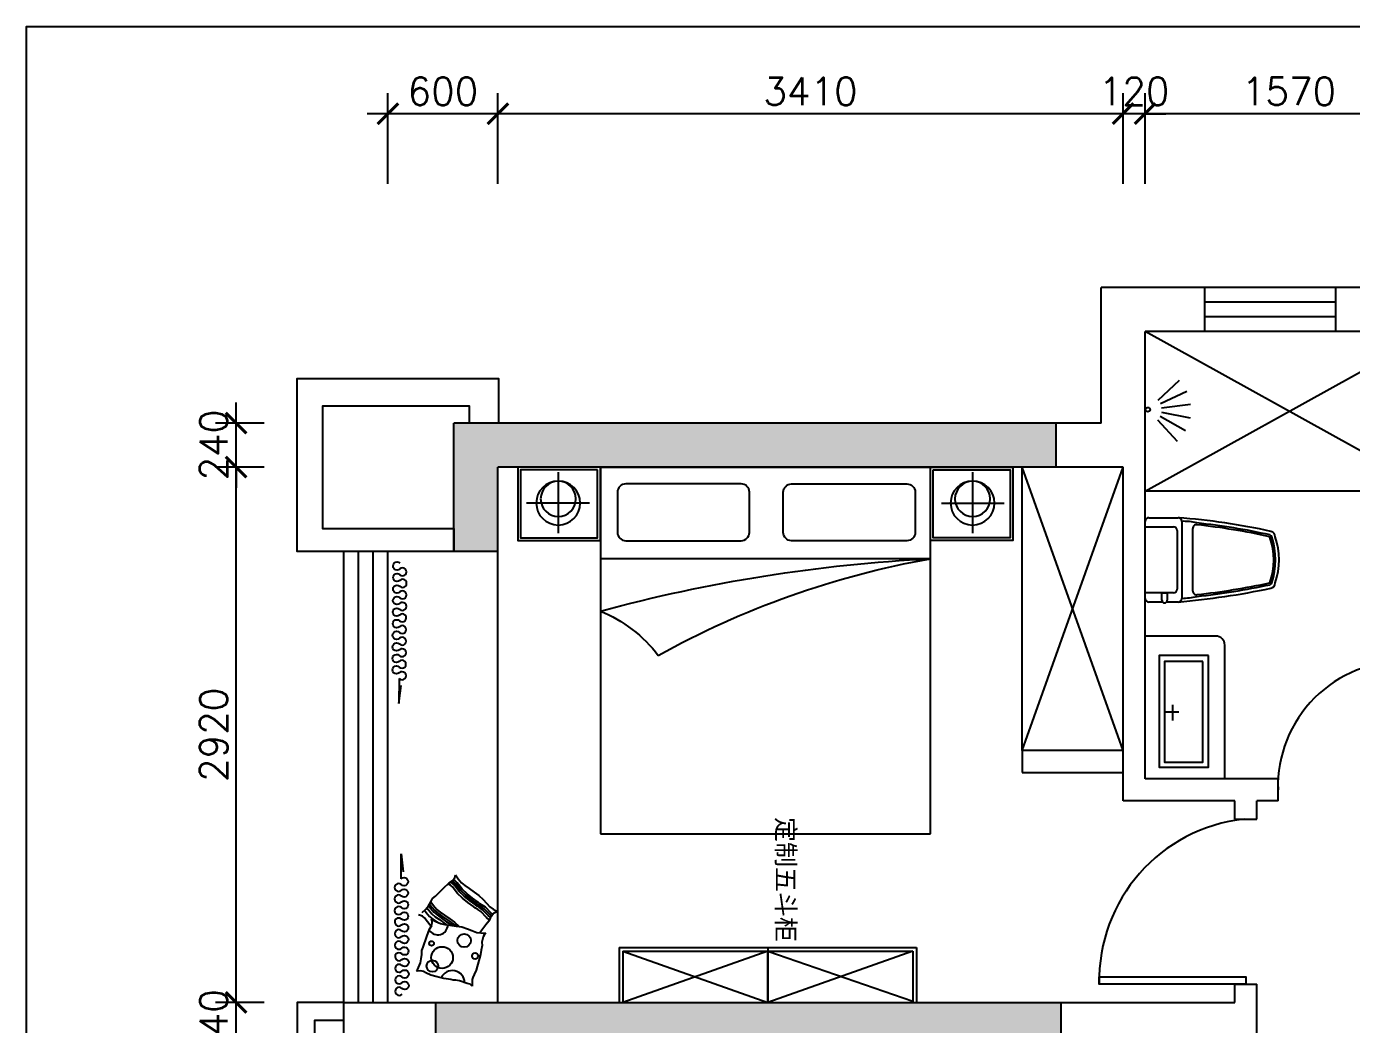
# Model space of a CAD drawing. Header units: millimetres. Extents: x 197048 to 234198, y -884 to 47075.
# Drawn here: x 197048 to 204275, y 30203 to 35646 of the extents above; entities that cross this region are included whole.
import ezdxf

# ---------------------------------------------------------------- set-up
doc = ezdxf.new("R2010")
doc.units = ezdxf.units.MM
doc.header["$PDMODE"] = 35
doc.header["$PDSIZE"] = -10
for name, color, linetype in [('1', 7, 'Continuous'), ('2', 2, 'Continuous'), ('3', 3, 'Continuous'), ('4', 4, 'Continuous'), ('家具', 4, 'Continuous'), ('家具内线', 251, 'Continuous'), ('家具外线', 145, 'Continuous')]:
    doc.layers.add(name, color=color, linetype=linetype)
doc.styles.add('_TCH_DIM', font='simplex.shx')
doc.styles.add('样式 1', font='')
doc.styles.get('样式 1').set_extended_font_data('FangSong_GB2312')
doc.dimstyles.new('平面1-75', dxfattribs={"dimscale": 75, "dimtxt": 2, "dimasz": 1.5, "dimexe": 1.5, "dimexo": 0.625, "dimtad": 1, "dimdec": 0, "dimdsep": 46, "dimtxsty": '_TCH_DIM', "dimblk": 'ARCHTICK', "dimcen": 2.5, "dimdle": 1.5, "dimadec": 0, "dimazin": 0, "dimtfac": 1, "dimtdec": 0, "dimtix": 1, "dimtmove": 2, "dimatfit": 3, "dimldrblk": 'DOTSMALL', "dimfxl": 0, "dimarcsym": 0})

# ---------------------------------------------------------------- blocks, each defined once
blk = doc.blocks.new('_ArchTick')
at = {"color": 0, "linetype": 'ByBlock', "const_width": 0.15}
blk.add_lwpolyline([(-0.5, -0.5), (0.5, 0.5)], dxfattribs=at)
blk = doc.blocks.new('*D546')
at = {"layer": '1', "color": 0, "lineweight": -2}
for p, q in [((203149.3, 34787.7), (203149.3, 35283.2)), ((204719.3, 34787.7), (204719.3, 35283.2)), ((204831.8, 35170.7), (203036.8, 35170.7))]:
    blk.add_line(p, q, dxfattribs=at)
at = {"layer": 'Defpoints', "color": 0}
for p in [(203149.3, 35170.7), (203149.3, 34740.8), (204719.3, 34740.8)]:
    blk.add_point(p, dxfattribs=at)
at = {"layer": '1', "color": 0, "lineweight": -2, "xscale": 112.5, "yscale": 112.5, "zscale": 112.5, "rotation": 180}
blk.add_blockref('_ArchTick', (203149.3, 35170.7), dxfattribs=at)
at = {"layer": '1', "color": 0, "lineweight": -2, "xscale": 112.5, "yscale": 112.5, "zscale": 112.5}
blk.add_blockref('_ArchTick', (204719.3, 35170.7), dxfattribs=at)
at = {"layer": '1', "color": 0, "insert": (203934.3, 35292.6), "char_height": 150, "attachment_point": 5, "style": '_TCH_DIM'}
blk.add_mtext('1570', dxfattribs=at)
blk = doc.blocks.new('_DotSmall')
at = {"color": 0, "linetype": 'ByBlock', "const_width": 0.5}
blk.add_lwpolyline([(-0.0625, 0, 1), (0.0625, 0, 1)], format="xyb", close=True, dxfattribs=at)
blk = doc.blocks.new('*D547')
at = {"layer": '1', "color": 0, "lineweight": -2}
for p, q in [((203029.3, 34787.7), (203029.3, 35283.2)), ((203149.3, 34787.7), (203149.3, 35283.2)), ((203029.3, 35170.7), (202916.8, 35170.7)), ((203149.3, 35170.7), (203029.3, 35170.7)), ((203149.3, 35170.7), (203261.8, 35170.7))]:
    blk.add_line(p, q, dxfattribs=at)
at = {"layer": 'Defpoints', "color": 0}
for p in [(203029.3, 35170.7), (203029.3, 34740.8), (203149.3, 34740.8)]:
    blk.add_point(p, dxfattribs=at)
at = {"layer": '1', "color": 0, "lineweight": -2, "xscale": 112.5, "yscale": 112.5, "zscale": 112.5}
blk.add_blockref('_ArchTick', (203029.3, 35170.7), dxfattribs=at)
at = {"layer": '1', "color": 0, "lineweight": -2, "xscale": 112.5, "yscale": 112.5, "zscale": 112.5, "rotation": 180}
blk.add_blockref('_ArchTick', (203149.3, 35170.7), dxfattribs=at)
at = {"layer": '1', "color": 0, "insert": (203089.3, 35292.6), "char_height": 150, "attachment_point": 5, "style": '_TCH_DIM'}
blk.add_mtext('120', dxfattribs=at)
blk = doc.blocks.new('*D548')
at = {"layer": '1', "color": 0, "lineweight": -2}
for p, q in [((199619.3, 34787.7), (199619.3, 35283.2)), ((203029.3, 34787.7), (203029.3, 35283.2)), ((203141.8, 35170.7), (199506.8, 35170.7))]:
    blk.add_line(p, q, dxfattribs=at)
at = {"layer": 'Defpoints', "color": 0}
for p in [(199619.3, 35170.7), (199619.3, 34740.8), (203029.3, 34740.8)]:
    blk.add_point(p, dxfattribs=at)
at = {"layer": '1', "color": 0, "lineweight": -2, "xscale": 112.5, "yscale": 112.5, "zscale": 112.5, "rotation": 180}
blk.add_blockref('_ArchTick', (199619.3, 35170.7), dxfattribs=at)
at = {"layer": '1', "color": 0, "lineweight": -2, "xscale": 112.5, "yscale": 112.5, "zscale": 112.5}
blk.add_blockref('_ArchTick', (203029.3, 35170.7), dxfattribs=at)
at = {"layer": '1', "color": 0, "insert": (201324.3, 35292.6), "char_height": 150, "attachment_point": 5, "style": '_TCH_DIM'}
blk.add_mtext('3410', dxfattribs=at)
blk = doc.blocks.new('*D549')
at = {"layer": '1', "color": 0, "lineweight": -2}
for p, q in [((199019.3, 34787.7), (199019.3, 35283.2)), ((199619.3, 34787.7), (199619.3, 35283.2)), ((199731.8, 35170.7), (198906.8, 35170.7))]:
    blk.add_line(p, q, dxfattribs=at)
at = {"layer": 'Defpoints', "color": 0}
for p in [(199019.3, 35170.7), (199019.3, 34740.8), (199619.3, 34740.8)]:
    blk.add_point(p, dxfattribs=at)
at = {"layer": '1', "color": 0, "lineweight": -2, "xscale": 112.5, "yscale": 112.5, "zscale": 112.5, "rotation": 180}
blk.add_blockref('_ArchTick', (199019.3, 35170.7), dxfattribs=at)
at = {"layer": '1', "color": 0, "lineweight": -2, "xscale": 112.5, "yscale": 112.5, "zscale": 112.5}
blk.add_blockref('_ArchTick', (199619.3, 35170.7), dxfattribs=at)
at = {"layer": '1', "color": 0, "insert": (199319.3, 35292.6), "char_height": 150, "attachment_point": 5, "style": '_TCH_DIM'}
blk.add_mtext('600', dxfattribs=at)
blk = doc.blocks.new('*D552')
at = {"layer": '1', "color": 0, "lineweight": -2}
for p, q in [((198191, 30323.1), (198191, 30435.6)), ((198344.2, 30323.1), (198078.5, 30323.1)), ((198191, 30083.1), (198191, 30323.1)), ((198344.2, 30083.1), (198078.5, 30083.1)), ((198191, 30083.1), (198191, 29970.6))]:
    blk.add_line(p, q, dxfattribs=at)
at = {"layer": 'Defpoints', "color": 0}
for p in [(198191, 30323.1), (198391.1, 30323.1), (198391.1, 30083.1)]:
    blk.add_point(p, dxfattribs=at)
at = {"layer": '1', "color": 0, "lineweight": -2, "xscale": 112.5, "yscale": 112.5, "zscale": 112.5}
for p, rotation in [((198191, 30323.1), 270), ((198191, 30083.1), 90)]:
    blk.add_blockref('_ArchTick', p, dxfattribs=dict(at, rotation=rotation))
at = {"layer": '1', "color": 0, "insert": (198069.1, 30203.1), "char_height": 150, "attachment_point": 5, "rotation": 90, "style": '_TCH_DIM'}
blk.add_mtext('240', dxfattribs=at)
blk = doc.blocks.new('*D553')
at = {"layer": '1', "color": 0, "lineweight": -2}
for p, q in [((198191, 30210.6), (198191, 33355.6)), ((198344.2, 33243.1), (198078.5, 33243.1)), ((198344.2, 30323.1), (198078.5, 30323.1))]:
    blk.add_line(p, q, dxfattribs=at)
at = {"layer": 'Defpoints', "color": 0}
for p in [(198191, 33243.1), (198391.1, 33243.1), (198391.1, 30323.1)]:
    blk.add_point(p, dxfattribs=at)
at = {"layer": '1', "color": 0, "lineweight": -2, "xscale": 112.5, "yscale": 112.5, "zscale": 112.5}
for p, rotation in [((198191, 33243.1), 90), ((198191, 30323.1), 270)]:
    blk.add_blockref('_ArchTick', p, dxfattribs=dict(at, rotation=rotation))
at = {"layer": '1', "color": 0, "insert": (198069.1, 31783.1), "char_height": 150, "attachment_point": 5, "rotation": 90, "style": '_TCH_DIM'}
blk.add_mtext('2920', dxfattribs=at)
blk = doc.blocks.new('*D554')
at = {"layer": '1', "color": 0, "lineweight": -2}
for p, q in [((198191, 33483.1), (198191, 33595.6)), ((198344.2, 33483.1), (198078.5, 33483.1)), ((198191, 33243.1), (198191, 33483.1)), ((198344.2, 33243.1), (198078.5, 33243.1)), ((198191, 33243.1), (198191, 33130.6))]:
    blk.add_line(p, q, dxfattribs=at)
at = {"layer": 'Defpoints', "color": 0}
for p in [(198191, 33483.1), (198391.1, 33483.1), (198391.1, 33243.1)]:
    blk.add_point(p, dxfattribs=at)
at = {"layer": '1', "color": 0, "lineweight": -2, "xscale": 112.5, "yscale": 112.5, "zscale": 112.5}
for p, rotation in [((198191, 33483.1), 270), ((198191, 33243.1), 90)]:
    blk.add_blockref('_ArchTick', p, dxfattribs=dict(at, rotation=rotation))
at = {"layer": '1', "color": 0, "insert": (198069.1, 33363.1), "char_height": 150, "attachment_point": 5, "rotation": 90, "style": '_TCH_DIM'}
blk.add_mtext('240', dxfattribs=at)
blk = doc.blocks.new('u6u45453')
at = {"color": 3}
for p, q in [((314014.9, -11931.1), (314014.9, -11588.6)), ((313847, -11760.9), (314179.4, -11760.9)), ((314014.9, -13850.5), (314014.9, -14193.1)), ((313847, -14020.8), (314179.4, -14020.8))]:
    blk.add_line(p, q, dxfattribs=at)
at = {"color": 4}
for p, q in [((313818.9, -11990.8), (315818.9, -11990.8)), ((313818.9, -11990.8), (313818.9, -13790.8)), ((315818.9, -11990.8), (315818.9, -13790.8)), ((315818.9, -13790.8), (313818.9, -13790.8))]:
    blk.add_line(p, q, dxfattribs=at)
at = {"color": 5}
for p, q in [((314318.9, -13790.8), (314318.9, -11990.8)), ((313910.5, -12758.3), (313910.5, -12128.7)), ((313955.5, -12083.7), (314175.1, -12083.7)), ((314220.1, -12128.7), (314220.1, -12758.3)), ((314175.1, -12803.3), (313955.5, -12803.3)), ((314175.1, -12988.4), (313955.5, -12988.4)), ((313910.5, -13033.4), (313910.5, -13663.1)), ((314220.1, -13663.1), (314220.1, -13033.4)), ((313955.5, -13708.1), (314175.1, -13708.1))]:
    blk.add_line(p, q, dxfattribs=at)
at = {"color": 4}
for points in [[(313818.9, -11990.8), (313818.9, -11540.8), (314218.9, -11540.8), (314218.9, -11990.8)], [(313818.9, -13790.8), (313818.9, -14240.8), (314218.9, -14240.8), (314218.9, -13790.8)]]:
    blk.add_lwpolyline(points, close=True, dxfattribs=at)
at = {"color": 8}
for points in [[(313833.9, -11975.8), (313833.9, -11555.8), (314203.9, -11555.8), (314203.9, -11975.8)], [(313833.9, -13805.8), (313833.9, -14225.8), (314203.9, -14225.8), (314203.9, -13805.8)]]:
    blk.add_lwpolyline(points, close=True, dxfattribs=at)
at = {"color": 3}
for centre in [(314014.9, -11760.9), (314014.9, -14020.8)]:
    blk.add_circle(centre, 120, dxfattribs=at)
at = {"color": 8}
for centre in [(313992, -11760.9), (313992, -14020.8)]:
    blk.add_circle(centre, 96, dxfattribs=at)
at = {"color": 5}
for centre, radius, start, end in [((322770.5, -14207.7), 8461.9, 164.81265, 177.17653), ((315303, -11704.8), 755.2, 202.25765, 232.77701), ((318998.1, -14616.8), 4751.6, 150.90228, 169.98925)]:
    blk.add_arc(centre, radius, start, end, dxfattribs=at)
at = {"color": 5, "extrusion": (0, 0, -1)}
for centre, major_axis, start_param, end_param in [((313955.5, -12128.7), (31.8, -31.8), 2.356194, 3.926991), ((314175.1, -12128.7), (31.8, -31.8), 3.926991, 5.497787), ((313955.5, -12758.3), (-31.8, 31.8), 3.926991, 5.497787), ((314175.1, -12758.3), (31.8, 31.8), 0.785398, 2.356194)]:
    blk.add_ellipse(centre, major_axis=major_axis, ratio=1, start_param=start_param, end_param=end_param, dxfattribs=at)
at = {"color": 5}
for centre, major_axis, start_param, end_param in [((313955.5, -13033.4), (31.8, 31.8), 0.785398, 2.356194), ((314175.1, -13033.4), (-31.8, 31.8), 3.926991, 5.497787), ((313955.5, -13663.1), (31.8, -31.8), 3.926991, 5.497787), ((314175.1, -13663.1), (-31.8, -31.8), 0.785398, 2.356194)]:
    blk.add_ellipse(centre, major_axis=major_axis, ratio=1, start_param=start_param, end_param=end_param, dxfattribs=at)
blk = doc.blocks.new('A$C58086FBA')
at = {"layer": '2', "color": 8}
for p, q in [((0, 62), (164, 43)), ((227, 62), (0, 62))]:
    blk.add_line(p, q, dxfattribs=at)
blk.add_lwpolyline([(227, 62, 2.352344), (280, 62, -2.352344), (332, 62, 2.352344), (384, 62, -2.352344), (437, 62, 2.352344), (489, 62, -2.352344), (542, 62, 2.352344), (594, 62, -2.352344), (647, 62, 2.352344), (699, 62, -2.286569), (753, 62, 2.352344), (805, 62, -2.352344), (858, 62, 2.352344), (910, 62, -2.352344), (962, 62, 2.352344), (1015, 62, -2.352344), (1067, 62, 2.352344), (1120, 62, -2.352344), (1172, 62, 2.352344), (1224, 62, -2.352344), (1277, 62)], format="xyb", dxfattribs=at)
blk = doc.blocks.new('A$C040351FB')
at = {"layer": '3'}
for p, q in [((25, 731.2), (445, 731.2)), ((5, 636.4), (5, 711.2)), ((465, 711.2), (465, 551.2)), ((5, 551.2), (5, 614))]:
    blk.add_line(p, q, dxfattribs=at)
for centre, radius, start, end in [((25, 711.2), 20, 90, 180), ((445, 711.2), 20, 0, 90), ((4414.8, 947.5), 4427.5, 185.13413, 191.75613), ((-3104.9, 820.4), 3580, 347.49024, 355.6877), ((109.5, 51.2), 30, 191.31604, 270), ((235.2, 382.1), 382.1, 250.80419, 289.19581), ((360.8, 51.2), 30, 270, 347.95808)]:
    blk.add_arc(centre, radius, start, end, dxfattribs=at)
at = {"layer": '4', "color": 8}
for p, q in [((55, 576.2), (55, 731.2)), ((415, 731.2), (415, 576.2)), ((15, 640.2), (55, 640.2)), ((55, 610.2), (15, 610.2)), ((55, 640.2), (55, 610.2)), ((395, 556.2), (75, 556.2)), ((65, 471.2), (406.2, 471.2))]:
    blk.add_line(p, q, dxfattribs=at)
at = {"layer": '4'}
for p, q in [((0, 625.2), (0, 625.2)), ((445, 531.2), (25, 531.2))]:
    blk.add_line(p, q, dxfattribs=at)
at = {"layer": '4', "color": 8}
for centre, radius, start, end in [((15, 625.2), 15, 90, 180), ((15, 625.2), 15, 180, 270), ((75, 576.2), 20, 180, 270), ((395, 576.2), 20, 270, 0), ((65, 451.2), 20, 90, 186.21106), ((4330.8, 938.8), 4313.5, 186.5192, 191.87432), ((-3037.2, 813.1), 3482.4, 347.37223, 354.0033), ((406.2, 451.2), 20, 354.28725, 90), ((111.4, 52.3), 2.04, 194.7502, 261.22501), ((235.4, 420.9), 390.9, 251.35691, 288.45626), ((358.3, 52.8), 2.84, 288.28543, 338.53331)]:
    blk.add_arc(centre, radius, start, end, dxfattribs=at)
at = {"layer": '4'}
for centre, radius, start, end in [((25, 551.2), 20, 180, 270), ((674.5, 568.4), 650.6, 183.27181, 190.663), ((143.7, 521.8), 301.5, 345.88201, 1.79633), ((445, 551.2), 20, 270, 0), ((4330.7, 938.8), 4323.5, 186.51852, 191.87309), ((-3037.6, 813.1), 3492.8, 347.36638, 354.00444), ((111.4, 52.3), 12, 194.7502, 261.22501), ((235.5, 418.4), 398.4, 251.56253, 288.32933), ((358.3, 52.8), 12.8, 281.36537, 343.53408)]:
    blk.add_arc(centre, radius, start, end, dxfattribs=at)
blk = doc.blocks.new('344424')
at = {"layer": '2', "color": 1, "ltscale": 120}
for p, q in [((47891, 11790), (47850, 12052)), ((47931, 11790), (47972, 12052)), ((47822, 11755), (47634, 11942)), ((47854, 11778), (47733, 12014)), ((47969, 11778), (48089, 12014)), ((48001, 11755), (48188, 11942))]:
    blk.add_line(p, q, dxfattribs=at)
at = {"layer": '2', "color": 9, "ltscale": 120, "extrusion": (0, 0, -1)}
blk.add_ellipse((47911, 11665), major_axis=(-14.1, 14.1), ratio=1, start_param=3.141593, end_param=9.424778, dxfattribs=at)

msp = doc.modelspace()

# ---------------------------------------------------------------- hatches: boundary and pattern name
at = {"layer": '1'}
for points in [[(202663, 33243.1), (202663, 33483.1), (199379.3, 33483.1), (199379.3, 32783.1), (199619.3, 32783.1), (199619.3, 33243.1)], [(202689.8, 30083.1), (202689.8, 30323.1), (199279.3, 30323.1), (199279.3, 30083.1), (200119.3, 30083.1), (200119.3, 29723.9), (200359.3, 29723.9), (200359.3, 30083.1)]]:
    msp.add_hatch(color=8, dxfattribs=at).paths.add_polyline_path(points)

# ---------------------------------------------------------------- linework, layer by layer
at = {"layer": '1', "color": 7}
for p, q in [((203475.5, 34223.1), (202909.3, 34223.1)), ((202909.3, 33483.1), (202909.3, 34223.1)), ((203475.5, 33983.1), (203475.5, 34223.1)), ((204959.3, 34223.1), (204189.2, 34223.1)), ((204189.2, 33983.1), (204189.2, 34223.1)), ((203475.5, 33983.1), (203149.3, 33983.1)), ((203149.3, 31543.1), (203149.3, 33983.1)), ((204719.3, 33983.1), (204189.2, 33983.1)), ((202909.3, 33483.1), (199379.3, 33483.1)), ((199379.3, 32783.1), (199379.3, 33483.1)), ((202663, 33483.1), (202663, 33243.1)), ((203029.3, 33243.1), (199619.3, 33243.1)), ((203029.3, 31423.1), (203029.3, 33243.1)), ((199619.3, 32783.1), (198779.3, 32783.1)), ((203029.3, 31696.8), (202479.3, 31696.8)), ((202479.3, 31696.8), (202479.3, 31576.8)), ((202479.3, 31576.8), (203029.3, 31576.8)), ((203874.3, 31543.1), (203149.3, 31543.1)), ((203874.3, 31423.1), (203874.3, 31543.1)), ((203639.3, 31423.1), (203029.3, 31423.1)), ((203639.3, 31323.1), (203639.3, 31423.1)), ((203759.3, 31323.1), (203759.3, 31423.1)), ((203759.3, 31323.1), (203759.3, 31423.1)), ((203874.3, 31423.1), (203759.3, 31423.1)), ((203639.3, 31323.1), (203759.3, 31323.1)), ((203639.3, 30423.1), (203759.3, 30423.1)), ((203639.3, 30323.1), (203639.3, 30423.1)), ((203759.3, 30083.1), (203759.3, 30423.1)), ((203759.3, 30083.1), (203759.3, 30423.1)), ((198779.3, 30323.1), (203639.3, 30323.1)), ((198779.3, 29583.1), (198779.3, 30323.1)), ((199279.3, 30323.1), (199279.3, 30083.1)), ((202689.8, 30323.1), (202689.8, 30083.1))]:
    msp.add_line(p, q, dxfattribs=at)
at = {"layer": '1', "color": 8}
for p, q in [((204189.2, 34223.1), (203475.5, 34223.1)), ((203149.3, 33111.6), (204719.3, 33983.1)), ((204719.3, 33111.6), (203149.3, 33983.1)), ((204189.2, 33983.1), (203475.5, 33983.1)), ((199619.3, 30323.1), (199619.3, 33243.1)), ((202479.3, 31696.8), (202479.3, 33243.1)), ((202479.3, 31696.8), (203029.3, 33243.1)), ((203029.3, 31696.8), (202479.3, 33243.1)), ((204719.3, 33111.6), (203149.3, 33111.6)), ((198779.3, 30323.1), (198779.3, 32783.1)), ((199019.3, 30323.1), (199019.3, 32783.1)), ((203534.1, 32321.9), (203149.3, 32321.9)), ((203584.1, 31543.1), (203584.1, 32271.9)), ((203298, 31946.4), (203298, 31861.2)), ((203263.1, 31907.7), (203332.5, 31907.7)), ((200299.9, 30603.1), (201091.2, 30323.1)), ((201091.2, 30603.1), (200299.9, 30323.1)), ((201091.2, 30623.1), (201091.2, 30323.1)), ((201091.2, 30323.1), (201091.2, 30603.1)), ((201091.2, 30603.1), (201882.4, 30330.5)), ((201882.4, 30603.1), (201091.2, 30323.1))]:
    msp.add_line(p, q, dxfattribs=at)
at = {"layer": '1', "color": 3}
for p, q in [((204189.2, 34143.1), (203475.5, 34143.1)), ((204189.2, 34063.1), (203475.5, 34063.1)), ((198859.3, 30323.1), (198859.3, 32783.1)), ((198939.3, 30323.1), (198939.3, 32783.1))]:
    msp.add_line(p, q, dxfattribs=at)
at = {"layer": '1', "color": 4}
for p, q in [((200279.9, 30623.1), (201902.4, 30623.1)), ((200279.9, 30623.1), (200279.9, 30323.1)), ((200299.9, 30603.1), (201882.4, 30603.1)), ((200299.9, 30603.1), (200299.9, 30323.1)), ((201882.4, 30603.1), (201882.4, 30323.1)), ((201902.4, 30623.1), (201902.4, 30323.1))]:
    msp.add_line(p, q, dxfattribs=at)
at = {"layer": '1', "color": 0}
msp.add_lwpolyline([(210477.9, 35646.1), (210477.9, 25026.1), (197047.9, 25026.1), (197047.9, 35646.1)], close=True, dxfattribs=at)
at = {"layer": '1', "color": 7}
for points in [[(199379.3, 32783.1), (198523.8, 32783.1), (198523.8, 33726.1), (199621.6, 33726.1), (199621.6, 33483.1), (199463.9, 33483.1), (199463.9, 33576.2), (198662.8, 33576.2), (198662.8, 32908.9), (199379.3, 32908.9), (199379.3, 32783.1)], [(198899.3, 29583.1), (198899.3, 30083.1), (198779.3, 30083.1), (198779.3, 29718.9), (198620.8, 29718.9), (198620.8, 30227.2), (198779.3, 30227.2), (198779.3, 30323.1), (198523.8, 30323.1), (198523.8, 29606.6), (198779.3, 29606.6), (198779.3, 29718.9)]]:
    msp.add_lwpolyline(points, dxfattribs=at)
at = {"layer": '1', "color": 8}
for points in [[(203494.6, 32215.3), (203225.8, 32215.3), (203225.8, 31606.4), (203494.6, 31606.4)], [(203465, 32182.5), (203255.2, 32182.5), (203255.2, 31633), (203465, 31633)]]:
    msp.add_lwpolyline(points, close=True, dxfattribs=at)
msp.add_lwpolyline([(203699.3, 30423.1), (202899.3, 30423.1), (202899.3, 30463.1), (203699.3, 30463.1), (203699.3, 30423.1)], dxfattribs=at)
for centre, radius, start, end in [((203534.1, 32271.9), 50, 0, 90), ((204554.3, 31503.1), 680.3, 88.31532, 181.68468), ((203784.2, 30443.1), 885.1, 96.14331, 181.29481)]:
    msp.add_arc(centre, radius, start, end, dxfattribs=at)
at = {"layer": '家具内线'}
for p, q in [((199360.9, 30962.7), (199345.7, 30968.2)), ((199370, 30973.1), (199357.3, 30977.7)), ((199372.6, 30952.5), (199360.9, 30962.7)), ((199379.4, 30978.6), (199366.4, 30983.3)), ((199381.6, 30962.9), (199370, 30973.1)), ((199380.7, 30940.8), (199372.6, 30952.5)), ((199386.2, 30986.4), (199375.3, 30990.3)), ((199391, 30968.4), (199379.4, 30978.6)), ((199399.3, 30917.7), (199380.7, 30940.8)), ((199389.7, 30951.2), (199381.6, 30962.9)), ((199397.8, 30976.2), (199386.2, 30986.4)), ((199408.4, 30928.1), (199389.7, 30951.2)), ((199399.1, 30956.7), (199391, 30968.4)), ((199405.9, 30964.5), (199397.8, 30976.2)), ((199417.8, 30933.6), (199399.1, 30956.7)), ((199424.6, 30941.4), (199405.9, 30964.5)), ((199443.9, 30908.5), (199417.8, 30933.6)), ((199450.7, 30916.3), (199424.6, 30941.4)), ((199246.8, 30860.9), (199257.8, 30844.6)), ((199254.2, 30872.5), (199268.3, 30851.5)), ((199425.4, 30892.6), (199399.3, 30917.7)), ((199434.5, 30903), (199408.4, 30928.1)), ((199455, 30869), (199425.4, 30892.6)), ((199464.1, 30879.3), (199434.5, 30903)), ((199473.5, 30884.9), (199443.9, 30908.5)), ((199480.3, 30892.6), (199450.7, 30916.3)), ((199485.8, 30846.6), (199455, 30869)), ((199494.9, 30857), (199464.1, 30879.3)), ((199504.3, 30862.5), (199473.5, 30884.9)), ((199511.1, 30870.3), (199480.3, 30892.6)), ((199514.7, 30853.5), (199504.3, 30862.5)), ((199521.5, 30861.3), (199511.1, 30870.3)), ((199534.1, 30854.8), (199521.5, 30861.3)), ((199219.5, 30826.2), (199228.1, 30813.4)), ((199228.1, 30813.4), (199246.6, 30792.6)), ((199232.2, 30840), (199240.6, 30827.6)), ((199240.6, 30827.6), (199259.1, 30806.9)), ((199240.9, 30851.8), (199251, 30836.9)), ((199246.6, 30792.6), (199264.7, 30776.8)), ((199251, 30836.9), (199269.4, 30816.1)), ((199257.8, 30844.6), (199276.2, 30823.9)), ((199259.1, 30806.9), (199277.2, 30791)), ((199268.3, 30851.5), (199286.8, 30830.7)), ((199269.4, 30816.1), (199287.6, 30800.3)), ((199276.2, 30823.9), (199294.4, 30808.1)), ((199277.2, 30791), (199300.2, 30775.5)), ((199286.8, 30830.7), (199304.9, 30814.9)), ((199287.6, 30800.3), (199310.6, 30784.8)), ((199294.4, 30808.1), (199317.4, 30792.5)), ((199304.9, 30814.9), (199327.9, 30799.4)), ((199317.4, 30792.5), (199345.6, 30771.7)), ((199327.9, 30799.4), (199356.2, 30778.5)), ((199496.2, 30837.6), (199485.8, 30846.6)), ((199505.3, 30848), (199494.9, 30857)), ((199508.8, 30831.1), (199496.2, 30837.6)), ((199517.9, 30841.5), (199505.3, 30848)), ((199525.5, 30818.8), (199508.8, 30831.1)), ((199527.3, 30847), (199514.7, 30853.5)), ((199534.6, 30829.2), (199517.9, 30841.5)), ((199557, 30786.8), (199525.5, 30818.8)), ((199544, 30834.7), (199527.3, 30847)), ((199550.8, 30842.5), (199534.1, 30854.8)), ((199566, 30797.1), (199534.6, 30829.2)), ((199575.4, 30802.7), (199544, 30834.7)), ((199582.2, 30810.4), (199550.8, 30842.5)), ((199578.7, 30786.1), (199566, 30797.1)), ((199584.6, 30794.6), (199575.4, 30802.7)), ((199591.3, 30802.5), (199582.2, 30810.4)), ((199264.7, 30776.8), (199287.7, 30761.2)), ((199300.2, 30775.5), (199338.6, 30747.2)), ((199310.6, 30784.8), (199338.8, 30763.9)), ((199338.8, 30763.9), (199371.1, 30742.4)), ((199345.6, 30771.7), (199395.7, 30738.3)), ((199356.2, 30778.5), (199381.7, 30761.5)), ((199381.7, 30761.5), (199405.2, 30738.7)), ((199572.3, 30773.4), (199557, 30786.8))]:
    msp.add_line(p, q, dxfattribs=at)
for centre, radius in [((199257.7, 30645.1), 12.6), ((199435.2, 30661), 36.7), ((199314.7, 30568.1), 59.3), ((199494.7, 30576.9), 16.7), ((199262, 30521.9), 31.6)]:
    msp.add_circle(centre, radius, dxfattribs=at)
for centre, radius, start, end in [((199290.9, 30747.8), 55.8, 213.2347, 358.30439), ((199370.6, 30429.3), 67.7, 1.55034, 155.33628)]:
    msp.add_arc(centre, radius, start, end, dxfattribs=at)
at = {"layer": '家具外线', "color": 4}
for p, q in [((199383.7, 31004.5), (199387.6, 31019.4)), ((199387.6, 31019.4), (199402.5, 30997.2)), ((199278.3, 30902.2), (199321.7, 30946.6)), ((199321.7, 30946.6), (199353.9, 30975.6)), ((199353.9, 30975.6), (199373.9, 30988)), ((199373.9, 30988), (199383.7, 31004.5)), ((199402.5, 30997.2), (199421, 30976.5)), ((199421, 30976.5), (199439.1, 30960.7)), ((199439.1, 30960.7), (199462.2, 30945.1)), ((199462.2, 30945.1), (199490.4, 30924.3)), ((199240.3, 30850.8), (199253.5, 30871.2)), ((199253.5, 30871.2), (199263.2, 30890.2)), ((199263.2, 30890.2), (199278.3, 30902.2)), ((199490.4, 30924.3), (199515.9, 30907.3)), ((199515.9, 30907.3), (199539.4, 30884.4)), ((199539.4, 30884.4), (199556.6, 30864.9)), ((199556.6, 30864.9), (199575.1, 30844.1)), ((199208.7, 30793.7), (199186.2, 30802)), ((199206.1, 30814.3), (199226.8, 30832.8)), ((199220.4, 30783.5), (199208.7, 30793.7)), ((199226.8, 30832.8), (199240.3, 30850.8)), ((199575.1, 30844.1), (199594.2, 30832)), ((199585.6, 30796), (199576.7, 30783.2)), ((199595.8, 30807.7), (199585.6, 30796)), ((199594.2, 30832), (199605.7, 30824.2)), ((199605.2, 30813.2), (199595.8, 30807.7)), ((199618.8, 30818), (199605.2, 30813.2)), ((199605.7, 30824.2), (199618.8, 30818)), ((199228.5, 30771.9), (199220.4, 30783.5)), ((199255.6, 30738.1), (199228.5, 30771.9)), ((199230.9, 30683.4), (199246.8, 30723.7)), ((199246.8, 30723.7), (199259.1, 30743.7)), ((199257.3, 30777.9), (199280.6, 30764.8)), ((199260.5, 30762.9), (199257.3, 30777.9)), ((199259.1, 30743.7), (199260.5, 30762.9)), ((199280.6, 30764.8), (199306.4, 30754.5)), ((199306.4, 30754.5), (199329.7, 30748.4)), ((199329.7, 30748.4), (199357.2, 30744.8)), ((199357.2, 30744.8), (199391.8, 30738.8)), ((199391.8, 30738.8), (199422.2, 30735)), ((199422.2, 30735), (199453.5, 30725.1)), ((199453.5, 30725.1), (199477.6, 30715.2)), ((199553.6, 30746.3), (199521, 30703.1)), ((199569.3, 30766.9), (199553.6, 30746.3)), ((199576.7, 30783.2), (199569.3, 30766.9)), ((199211.9, 30624.2), (199230.9, 30683.4)), ((199477.6, 30715.2), (199503.4, 30705)), ((199503.4, 30705), (199525.9, 30702.6)), ((199525.9, 30702.6), (199539.7, 30700.8)), ((199534.3, 30666.6), (199532.1, 30651.2)), ((199532.1, 30651.2), (199532.7, 30633.2)), ((199538.2, 30681.6), (199534.3, 30666.6)), ((199544.1, 30690.8), (199538.2, 30681.6)), ((199539.7, 30700.8), (199554.2, 30701.1)), ((199554.2, 30701.1), (199544.1, 30690.8)), ((199200.9, 30561.2), (199203.6, 30585.4)), ((199203.6, 30585.4), (199203.8, 30606.7)), ((199203.8, 30606.7), (199211.9, 30624.2)), ((199523.5, 30584), (199501.3, 30499)), ((199527.9, 30607.8), (199523.5, 30584)), ((199532.7, 30633.2), (199527.9, 30607.8)), ((199174.3, 30493.4), (199181.5, 30500.4)), ((199181.5, 30500.4), (199186.6, 30513.3)), ((199186.6, 30513.3), (199196.9, 30539.1)), ((199196.9, 30539.1), (199200.9, 30561.2)), ((199501.3, 30499), (199489.8, 30475.3)), ((199198.1, 30496.1), (199174.3, 30493.4)), ((199213.1, 30492.2), (199198.1, 30496.1)), ((199225.6, 30485.4), (199213.1, 30492.2)), ((199252.6, 30473), (199225.6, 30485.4)), ((199287.1, 30462.2), (199252.6, 30473)), ((199324.2, 30454.3), (199287.1, 30462.2)), ((199361.8, 30448.1), (199324.2, 30454.3)), ((199375.1, 30444.7), (199361.8, 30448.1)), ((199389.3, 30444.5), (199375.1, 30444.7)), ((199409.7, 30441), (199389.3, 30444.5)), ((199452.1, 30426.4), (199409.7, 30441)), ((199479.1, 30447.8), (199478.9, 30433.6)), ((199478.9, 30433.6), (199478.9, 30426.5)), ((199482.1, 30459.5), (199479.1, 30447.8)), ((199489.8, 30475.3), (199482.1, 30459.5)), ((199467.1, 30422.5), (199452.1, 30426.4)), ((199478.7, 30412.3), (199467.1, 30422.5)), ((199478.9, 30426.5), (199478.7, 30412.3))]:
    msp.add_line(p, q, dxfattribs=at)

# ---------------------------------------------------------------- block references
at = {"xscale": -0.6000000000090919, "yscale": 0.6000000000058208, "zscale": 0.6, "rotation": 268.0096901175257}
msp.add_blockref('344424', (195171.1, 5070.8), dxfattribs=at)
at = {"color": 8, "yscale": 0.5999999999767169, "zscale": 0.6}
for p, xscale, rotation in [((199116.9, 31953), 0.600000000001382, 89.62304337580309), ((199128.4, 31134.4), -0.600000000001382, 90.37695662419688)]:
    msp.add_blockref('A$C58086FBA', p, dxfattribs=dict(at, xscale=xscale, rotation=rotation))
at = {"layer": '4', "color": 8, "rotation": 90}
msp.add_blockref('A$C040351FB', (203880.6, 32502.2), dxfattribs=at)
at = {"layer": '家具', "color": 8, "xscale": -1, "rotation": 90}
msp.add_blockref('u6u45453', (188187.4, 347061.9), dxfattribs=at)

# ---------------------------------------------------------------- texts
at = {"color": 8, "insert": (201239.3, 31335), "char_height": 100, "width": 1903.76, "attachment_point": 1, "rotation": 270, "style": '样式 1'}
msp.add_mtext('{\\fSimHei|b0|i0|c134|p2;定制五斗柜}', dxfattribs=at)

# ---------------------------------------------------------------- dimensions: what is measured, and where the dimension line sits
at = {"layer": '1'}
for base, p1, p2, picture, middle in [((199019.3, 35170.7), (199619.3, 34740.8), (199019.3, 34740.8), '*D549', (199319.3, 35292.6)), ((199619.3, 35170.7), (203029.3, 34740.8), (199619.3, 34740.8), '*D548', (201324.3, 35292.6)), ((203029.3, 35170.7), (203149.3, 34740.8), (203029.3, 34740.8), '*D547', (203089.3, 35292.6)), ((203149.3, 35170.7), (204719.3, 34740.8), (203149.3, 34740.8), '*D546', (203934.3, 35292.6))]:
    dim = msp.add_linear_dim(base=base, p1=p1, p2=p2, dimstyle='平面1-75', dxfattribs=at)
    dim.commit()
    dim.dimension.update_dxf_attribs({"geometry": picture, "text_midpoint": middle})
for base, p1, p2, picture, middle in [((198191, 33483.1), (198391.1, 33243.1), (198391.1, 33483.1), '*D554', (198069.1, 33363.1)), ((198191, 33243.1), (198391.1, 30323.1), (198391.1, 33243.1), '*D553', (198069.1, 31783.1)), ((198191, 30323.1), (198391.1, 30083.1), (198391.1, 30323.1), '*D552', (198069.1, 30203.1))]:
    dim = msp.add_linear_dim(base=base, p1=p1, p2=p2, angle=90, dimstyle='平面1-75', dxfattribs=at)
    dim.commit()
    dim.dimension.update_dxf_attribs({"geometry": picture, "text_midpoint": middle})

doc.saveas('drawing.dxf')
